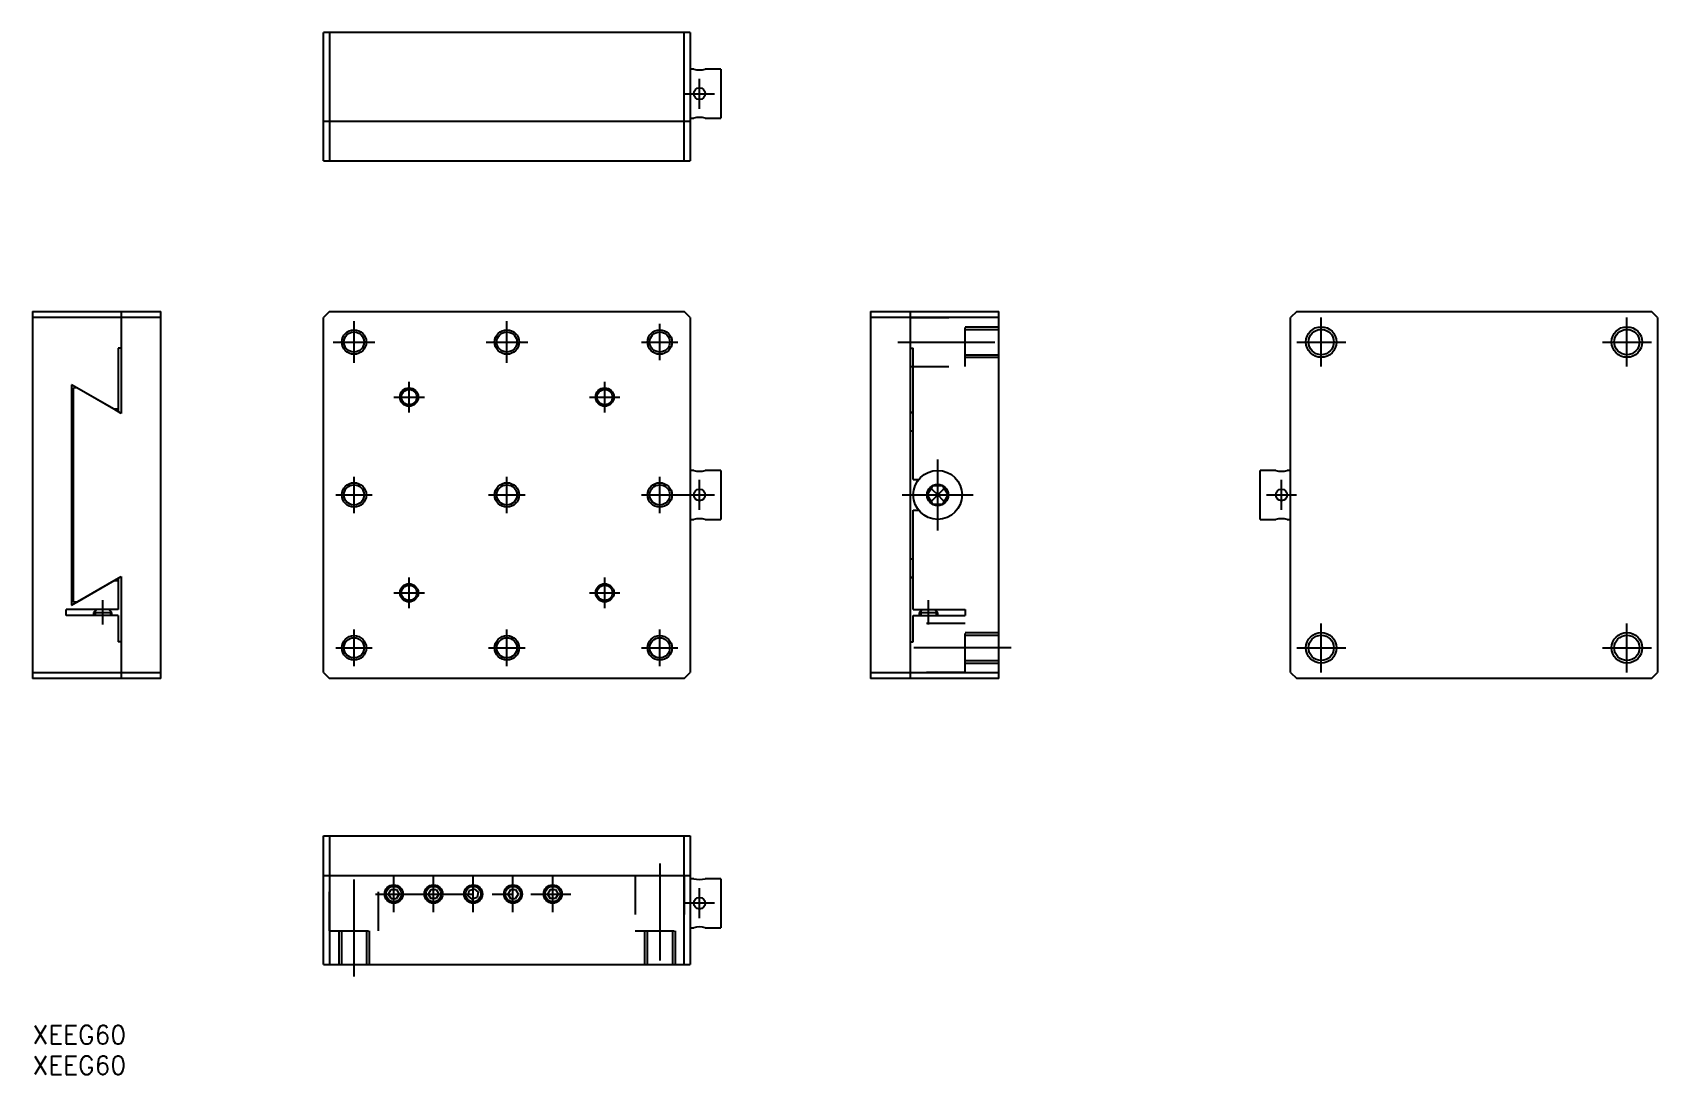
# Model space of a CAD drawing. Extents: x 0 to 266, y -8 to 162.
import ezdxf

# ---------------------------------------------------------------- set-up
doc = ezdxf.new("R2010")
doc.units = 0
doc.header["$LTSCALE"] = 0.5
doc.linetypes.add('CENTER', pattern=[50.8, 31.75, -6.35, 6.35, -6.35])
doc.linetypes.add('DASHED', pattern=[19.05, 12.7, -6.35])
for name, color, linetype in [('MSM_CENTER', 1, 'CENTER'), ('MSM_CONTINUOUS', 7, 'CONTINUOUS'), ('MSM_DASHED', 4, 'DASHED'), ('MSM_NARROW', 5, 'CONTINUOUS'), ('MSM_PART_NUMBER', 7, 'CONTINUOUS')]:
    doc.layers.add(name, color=color, linetype=linetype)
doc.styles.get("Standard").update_dxf_attribs({"font": 'txt.shx', "height": 3, "bigfont": 'bigfont.shx'})

# ---------------------------------------------------------------- blocks, each defined once
blk = doc.blocks.new('*U2')
at = {"layer": 'MSM_PART_NUMBER'}
blk.add_text('XEEG60', height=3, dxfattribs=at).set_placement((0, -3))
blk = doc.blocks.new('*U3')
at = {"layer": 'MSM_PART_NUMBER'}
blk.add_text('XEEG60', height=3, dxfattribs=at).set_placement((0, -8))

msp = doc.modelspace()

# ---------------------------------------------------------------- linework, layer by layer
at = {"layer": 'MSM_CENTER'}
for p, q in [((109.087299, 149.885318), (109.087299, 154.78531)), ((106.637303, 152.335309), (111.537295, 152.335309)), ((52.587349, 108.338678), (52.587349, 115.138678)), ((77.587349, 108.338678), (77.587349, 115.138678)), ((102.587349, 108.758678), (102.587349, 114.718678)), ((210.77647, 107.738678), (210.77647, 115.738678)), ((260.77647, 107.738678), (260.77647, 115.738678)), ((49.187349, 111.738678), (55.987349, 111.738678)), ((74.187349, 111.738678), (80.987349, 111.738678)), ((99.607349, 111.738678), (105.567349, 111.738678)), ((141.54554, 111.738678), (160.04554, 111.738678)), ((206.77647, 111.738678), (214.77647, 111.738678)), ((256.77647, 111.738678), (264.77647, 111.738678)), ((61.587349, 100.238678), (61.587349, 105.238678)), ((93.587349, 100.238678), (93.587349, 105.238678)), ((59.087349, 102.738678), (64.087349, 102.738678)), ((91.087349, 102.738678), (96.087349, 102.738678)), ((148.04554, 80.938678), (148.04554, 92.538678)), ((52.587349, 83.758678), (52.587349, 89.718678)), ((77.587349, 83.758678), (77.587349, 89.718678)), ((102.587349, 83.758678), (102.587349, 89.718678)), ((109.087647, 84.288677), (109.087647, 89.188599)), ((204.276476, 84.288678), (204.276476, 89.188674)), ((49.607349, 86.738678), (55.567349, 86.738678)), ((74.607349, 86.738678), (80.567349, 86.738678)), ((99.607349, 86.738678), (111.537608, 86.738678)), ((142.24554, 86.738678), (153.84554, 86.738678)), ((201.826478, 86.738678), (206.726474, 86.738678)), ((61.587349, 68.238678), (61.587349, 73.238678)), ((93.587349, 68.238678), (93.587349, 73.238678)), ((11.5, 65.538678), (11.5, 69.538678)), ((59.087349, 70.738678), (64.087349, 70.738678)), ((91.087349, 70.738678), (96.087349, 70.738678)), ((146.54554, 65.538678), (146.54554, 69.538678)), ((52.587349, 58.758678), (52.587349, 64.718678)), ((77.587349, 58.758678), (77.587349, 64.718678)), ((102.587349, 58.758678), (102.587349, 64.718678)), ((210.77647, 57.738678), (210.77647, 65.738678)), ((260.77647, 57.738678), (260.77647, 65.738678)), ((49.607349, 61.738678), (55.567349, 61.738678)), ((74.607349, 61.738678), (80.567349, 61.738678)), ((99.607349, 61.738678), (105.567349, 61.738678)), ((160.04554, 61.738678), (141.54554, 61.738678)), ((206.77647, 61.738678), (214.77647, 61.738678)), ((256.77647, 61.738678), (264.77647, 61.738678)), ((52.587349, 8), (52.587349, 26.5)), ((59.087349, 18.52), (59.087349, 24.48)), ((65.587349, 18.52), (65.587349, 24.48)), ((72.087349, 18.52), (72.087349, 24.48)), ((78.587349, 18.52), (78.587349, 24.48)), ((85.087349, 18.52), (85.087349, 24.48)), ((102.587349, 26.5), (102.587349, 8)), ((56.107349, 21.5), (88.067349, 21.5)), ((109.087345, 17.549954), (109.087345, 22.449946)), ((111.537341, 20), (106.637349, 20))]:
    msp.add_line(p, q, dxfattribs=at)
at = {"layer": 'MSM_CONTINUOUS'}
for p, q in [((47.587349, 141.335309), (47.587349, 162.335309)), ((107.587349, 162.335309), (47.587349, 162.335309)), ((48.587349, 162.335309), (48.587349, 141.335309)), ((106.587349, 141.335309), (106.587349, 162.335309)), ((107.587349, 162.335309), (107.587349, 141.335309)), ((108.137552, 156.335309), (107.587349, 156.335309)), ((112.587349, 156.335309), (110.037233, 156.335309)), ((112.587349, 156.335309), (112.587349, 148.335309)), ((47.587349, 147.835309), (107.587349, 147.835309)), ((107.587349, 148.335309), (108.137465, 148.335309)), ((110.037146, 148.335309), (112.587349, 148.335309)), ((47.587349, 141.335309), (107.587349, 141.335309)), ((0, 116.738678), (0, 56.738678)), ((0, 116.738678), (21, 116.738678)), ((21, 115.738678), (0, 115.738678)), ((14.5, 116.738678), (14.5, 100.064576)), ((21, 56.738678), (21, 116.738678)), ((48.587349, 116.738678), (47.587349, 115.738678)), ((47.587349, 57.738678), (47.587349, 115.738678)), ((48.587349, 116.738678), (106.587349, 116.738678)), ((107.587349, 115.738678), (106.587349, 116.738678)), ((107.587349, 115.738678), (107.587349, 57.738678)), ((137.04554, 116.738678), (137.04554, 56.738678)), ((137.04554, 116.738678), (158.04554, 116.738678)), ((158.04554, 115.738678), (137.04554, 115.738678)), ((143.54554, 116.738678), (143.54554, 56.738678)), ((158.04554, 56.738678), (158.04554, 116.738678)), ((206.77647, 116.738678), (205.77647, 115.738678)), ((205.77647, 57.738678), (205.77647, 115.738678)), ((206.77647, 116.738678), (264.77647, 116.738678)), ((265.77647, 115.738678), (264.77647, 116.738678)), ((265.77647, 115.738678), (265.77647, 57.738678)), ((14.5, 110.738678), (14, 110.738678)), ((14, 110.738678), (14, 100.353251)), ((143.54554, 110.738678), (144.04554, 110.738678)), ((144.04554, 89.238678), (144.04554, 110.738678)), ((7.255809, 104.238678), (6.4, 104.732779)), ((6.4, 104.732779), (6.4, 68.734576)), ((6.7, 69.238678), (6.7, 104.238678)), ((7.270244, 104.238678), (6.7, 104.238678)), ((13.317987, 100.738678), (7.255809, 104.238678)), ((13.332422, 100.738678), (7.270244, 104.238678)), ((6.7, 98.738678), (6.4, 98.738678)), ((14, 100.738678), (13.317987, 100.738678)), ((14.5, 100.064576), (13.332422, 100.738678)), ((144.04554, 100.353251), (143.54554, 100.064576)), ((144.04554, 97.154757), (143.54554, 97.154757)), ((108.137563, 90.738678), (107.587349, 90.738678)), ((112.587349, 90.738678), (110.037228, 90.738678)), ((112.587349, 90.738678), (112.587349, 82.738678)), ((200.77647, 82.738678), (200.77647, 90.738678)), ((203.326587, 90.738678), (200.77647, 90.738678)), ((205.77647, 90.738678), (205.226265, 90.738678)), ((144.04554, 89.238678), (144.923041, 89.238678)), ((147.179515, 88.238678), (146.31349, 86.738678)), ((147.09554, 87.688678), (147.09554, 88.093229)), ((148.911566, 88.238678), (147.179515, 88.238678)), ((149.777591, 86.738678), (148.911566, 88.238678)), ((148.99554, 88.093229), (148.99554, 87.688678)), ((146.31349, 86.738678), (147.179515, 85.238678)), ((146.861972, 87.688678), (147.09554, 87.688678)), ((147.09554, 85.788678), (146.861972, 85.788678)), ((147.09554, 87.688678), (148.04554, 86.738678)), ((148.04554, 86.738678), (147.09554, 85.788678)), ((147.09554, 85.384126), (147.09554, 85.788678)), ((147.179515, 85.238678), (148.911566, 85.238678)), ((148.04554, 86.738678), (148.99554, 87.688678)), ((148.99554, 85.788678), (148.04554, 86.738678)), ((148.911566, 85.238678), (149.777591, 86.738678)), ((148.99554, 87.688678), (149.229108, 87.688678)), ((148.99554, 85.788678), (148.99554, 85.384126)), ((149.229108, 85.788678), (148.99554, 85.788678)), ((107.587349, 82.738678), (108.137349, 82.738678)), ((110.037202, 82.738678), (112.587349, 82.738678)), ((144.04554, 68.038678), (144.04554, 84.238678)), ((144.04554, 84.238678), (144.923041, 84.238678)), ((200.77647, 82.738678), (203.326617, 82.738678)), ((205.22647, 82.738678), (205.77647, 82.738678)), ((6.7, 74.738678), (6.4, 74.738678)), ((143.54554, 76.322598), (144.04554, 76.322598)), ((6.4, 68.734576), (13.335307, 72.738678)), ((7.270244, 69.238678), (14.5, 73.412779)), ((13.335307, 72.738678), (14, 72.738678)), ((14, 73.124104), (14, 68.038678)), ((14.5, 73.412779), (14.5, 56.738678)), ((143.54554, 73.412779), (144.04554, 73.124104)), ((7.270244, 69.238678), (6.7, 69.238678)), ((14, 68.038678), (5.5, 68.038678)), ((5.5, 67.038678), (5.5, 68.038678)), ((14, 67.038678), (5.5, 67.038678)), ((10.5, 68.038678), (10, 67.538678)), ((10, 67.538678), (13, 67.538678)), ((10, 67.538678), (10, 67.038678)), ((13, 67.538678), (12.5, 68.038678)), ((13, 67.038678), (13, 67.538678)), ((14, 67.038678), (14, 62.738678)), ((144.04554, 68.038678), (152.54554, 68.038678)), ((144.04554, 62.738678), (144.04554, 67.038678)), ((144.04554, 67.038678), (152.54554, 67.038678)), ((145.54554, 68.038678), (145.04554, 67.538678)), ((145.04554, 67.538678), (148.04554, 67.538678)), ((145.04554, 67.538678), (145.04554, 67.038678)), ((148.04554, 67.538678), (147.54554, 68.038678)), ((148.04554, 67.038678), (148.04554, 67.538678)), ((152.54554, 68.038678), (152.54554, 67.038678)), ((14.5, 62.738678), (14, 62.738678)), ((143.54554, 62.738678), (144.04554, 62.738678)), ((0, 57.738678), (21, 57.738678)), ((21, 56.738678), (0, 56.738678)), ((47.587349, 57.738678), (48.587349, 56.738678)), ((106.587349, 56.738678), (48.587349, 56.738678)), ((106.587349, 56.738678), (107.587349, 57.738678)), ((137.04554, 57.738678), (158.04554, 57.738678)), ((158.04554, 56.738678), (137.04554, 56.738678)), ((205.77647, 57.738678), (206.77647, 56.738678)), ((264.77647, 56.738678), (206.77647, 56.738678)), ((264.77647, 56.738678), (265.77647, 57.738678)), ((47.587349, 10), (47.587349, 31)), ((47.587349, 31), (107.587349, 31)), ((48.587349, 31), (48.587349, 10)), ((106.587349, 10), (106.587349, 31)), ((107.587349, 31), (107.587349, 10)), ((107.587349, 24.5), (47.587349, 24.5)), ((108.137466, 24), (107.587349, 24)), ((112.587349, 24), (110.037143, 24)), ((112.587349, 24), (112.587349, 16)), ((58.221324, 21.5), (58.654336, 22.25)), ((58.654336, 20.75), (58.221324, 21.5)), ((58.654336, 22.25), (59.520362, 22.25)), ((59.520362, 22.25), (59.953374, 21.5)), ((59.953374, 21.5), (59.520362, 20.75)), ((65.154336, 22.25), (64.721324, 21.5)), ((64.721324, 21.5), (65.154336, 20.75)), ((65.154336, 22.25), (66.020362, 22.25)), ((66.020362, 22.25), (66.453374, 21.5)), ((66.453374, 21.5), (66.020362, 20.75)), ((71.26867, 21.217575), (71.433422, 22.067784)), ((71.433422, 22.067784), (72.252101, 22.350209)), ((72.252101, 22.350209), (72.906028, 21.782425)), ((72.906028, 21.782425), (72.741276, 20.932215)), ((78.154336, 22.25), (77.721324, 21.5)), ((77.721324, 21.5), (78.154336, 20.75)), ((78.154336, 22.25), (79.020362, 22.25)), ((79.020362, 22.25), (79.453374, 21.5)), ((79.453374, 21.5), (79.020362, 20.75)), ((84.654336, 22.25), (84.221324, 21.5)), ((84.221324, 21.5), (84.654336, 20.75)), ((84.654336, 22.25), (85.520362, 22.25)), ((85.520362, 22.25), (85.953374, 21.5)), ((85.953374, 21.5), (85.520362, 20.75)), ((58.654336, 20.75), (59.520362, 20.75)), ((66.020362, 20.75), (65.154336, 20.75)), ((71.922597, 20.64979), (71.26867, 21.217575)), ((72.741276, 20.932215), (71.922597, 20.64979)), ((78.154336, 20.75), (79.020362, 20.75)), ((85.520362, 20.75), (84.654336, 20.75)), ((107.587349, 16), (108.137555, 16)), ((110.037232, 16), (112.587349, 16)), ((47.587349, 10), (107.587349, 10))]:
    msp.add_line(p, q, dxfattribs=at)
for centre, radius in [((109.087299, 152.335314), 0.949996), ((52.587349, 111.738678), 1.65), ((77.587349, 111.738678), 1.65), ((102.587349, 111.738678), 1.65), ((210.77647, 111.738678), 2.067), ((260.77647, 111.738678), 2.067), ((61.587349, 102.738678), 1.25), ((93.587349, 102.738678), 1.25), ((148.04554, 86.738678), 4), ((52.587349, 86.738678), 1.65), ((77.587349, 86.738678), 1.65), ((102.587349, 86.738678), 1.65), ((148.04554, 86.738678), 1.75), ((109.087647, 86.738638), 0.949961), ((204.276476, 86.738676), 0.949998), ((61.587349, 70.738678), 1.25), ((93.587349, 70.738678), 1.25), ((210.77647, 61.738678), 2.067), ((260.77647, 61.738678), 2.067), ((52.587349, 61.738678), 1.65), ((77.587349, 61.738678), 1.65), ((102.587349, 61.738678), 1.65), ((59.087349, 21.5), 1.5), ((65.587349, 21.5), 1.5), ((72.087349, 21.5), 1.5), ((78.587349, 21.5), 1.5), ((85.087349, 21.5), 1.5), ((109.087345, 19.99995), 0.949996)]:
    msp.add_circle(centre, radius, dxfattribs=at)
for centre, radius, start, end in [((109.087393, 160.219627), 3.998765, 256.25899154, 283.74100846), ((109.087349, 144.449461), 4.00029, 76.261981, 103.738019), ((109.08774, 94.622951), 3.998765, 256.25899154, 283.74100846), ((204.276569, 94.622989), 3.998765, 256.25899154, 283.74100846), ((10, 86.738678), 4, 145.588491, 154.158067), ((10, 86.738678), 4, 205.841933, 214.411509), ((109.087697, 78.852785), 4.00029, 76.261981, 103.738019), ((204.276526, 78.852823), 4.00029, 76.261981, 103.738019), ((109.087439, 27.884263), 3.998765, 256.25899154, 283.74100846), ((109.087395, 12.114097), 4.00029, 76.261981, 103.738019)]:
    msp.add_arc(centre, radius, start, end, dxfattribs=at)
at = {"layer": 'MSM_DASHED'}
for p, q in [((143.54554, 115.738678), (152.54554, 115.738678)), ((152.54554, 107.738678), (152.54554, 115.738678)), ((152.54554, 114.238678), (158.04554, 114.238678)), ((152.54554, 113.805678), (158.04554, 113.805678)), ((152.54554, 109.671678), (158.04554, 109.671678)), ((152.54554, 109.238678), (158.04554, 109.238678)), ((143.54554, 107.738678), (152.54554, 107.738678)), ((152.54554, 65.738678), (143.54554, 65.738678)), ((152.54554, 57.738678), (152.54554, 65.738678)), ((152.54554, 64.238678), (158.04554, 64.238678)), ((152.54554, 63.805678), (158.04554, 63.805678)), ((152.54554, 59.671678), (158.04554, 59.671678)), ((152.54554, 59.238678), (158.04554, 59.238678)), ((152.54554, 57.738678), (143.54554, 57.738678)), ((48.587349, 15.5), (48.587349, 24.5)), ((56.587349, 15.5), (56.587349, 24.5)), ((98.587349, 24.5), (98.587349, 15.5)), ((106.587349, 24.5), (106.587349, 15.5)), ((48.587349, 15.5), (56.587349, 15.5)), ((50.087349, 15.5), (50.087349, 10)), ((50.520349, 15.5), (50.520349, 10)), ((54.654349, 15.5), (54.654349, 10)), ((55.087349, 15.5), (55.087349, 10)), ((98.587349, 15.5), (106.587349, 15.5)), ((100.087349, 15.5), (100.087349, 10)), ((100.520349, 15.5), (100.520349, 10)), ((104.654349, 15.5), (104.654349, 10)), ((105.087349, 15.5), (105.087349, 10))]:
    msp.add_line(p, q, dxfattribs=at)
at = {"layer": 'MSM_NARROW'}
for p, q in [((10.25, 67.788678), (10.25, 67.038678)), ((12.75, 67.788678), (12.75, 67.038678)), ((145.29554, 67.788678), (145.29554, 67.038678)), ((147.79554, 67.788678), (147.79554, 67.038678))]:
    msp.add_line(p, q, dxfattribs=at)
for centre, radius in [((52.587349, 111.738678), 2), ((77.587349, 111.738678), 2), ((102.587349, 111.738678), 2), ((210.77647, 111.738678), 2.5), ((260.77647, 111.738678), 2.5), ((61.587349, 102.738678), 1.5), ((93.587349, 102.738678), 1.5), ((52.587349, 86.738678), 2), ((77.587349, 86.738678), 2), ((102.587349, 86.738678), 2), ((61.587349, 70.738678), 1.5), ((93.587349, 70.738678), 1.5), ((210.77647, 61.738678), 2.5), ((260.77647, 61.738678), 2.5), ((52.587349, 61.738678), 2), ((77.587349, 61.738678), 2), ((102.587349, 61.738678), 2), ((59.087349, 21.5), 1.25), ((65.587349, 21.5), 1.25), ((72.087349, 21.5), 1.25), ((78.587349, 21.5), 1.25), ((85.087349, 21.5), 1.25)]:
    msp.add_circle(centre, radius, dxfattribs=at)

# ---------------------------------------------------------------- block references
at = {"layer": 'MSM_CONTINUOUS'}
for name in ['*U2', '*U3']:
    msp.add_blockref(name, (0, 0), dxfattribs=at)

doc.saveas('drawing.dxf')
